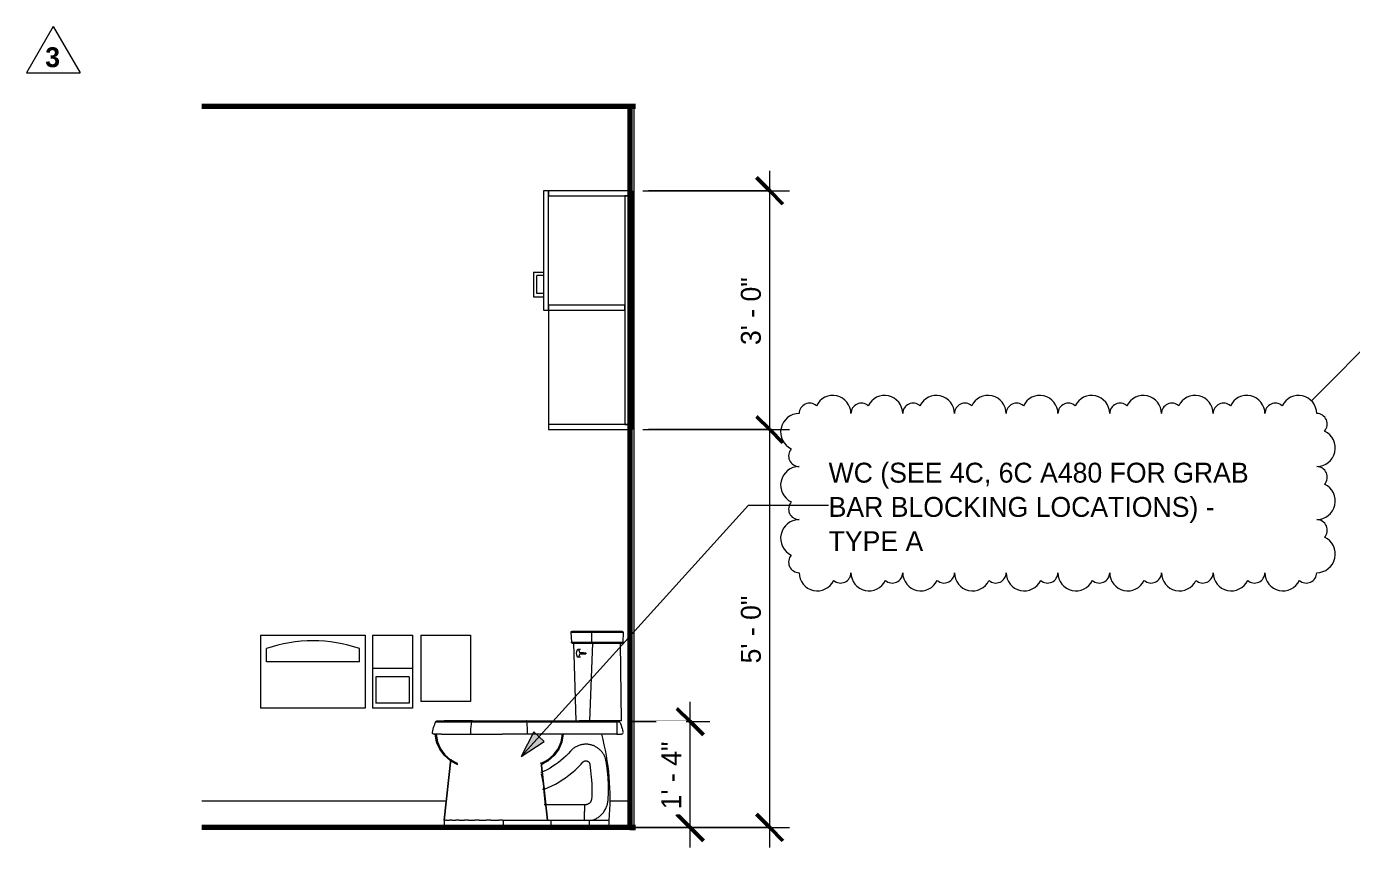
# Model space of a CAD drawing. Header units: inches. Extents: x 2071 to 4741, y -19 to 12114.
# Drawn here: x 3474.9 to 3674.8, y -3 to 120.8 of the extents above; entities that cross this region are included whole.
import ezdxf

# ---------------------------------------------------------------- set-up
doc = ezdxf.new("R2010")
doc.units = ezdxf.units.IN
doc.header["$MEASUREMENT"] = 0
for name, color, linetype, lineweight in [('0-6', 130, 'Continuous', 5), ('A-ANNO-DIMS', 211, 'Continuous', 9), ('A-ANNO-DIMS-32', 211, 'Continuous', 9), ('A-FLOR-1', 7, 'Continuous', 70), ('A-WALL', 113, 'Continuous', 18), ('A-WALL-2', 250, 'Continuous', 18), ('A-WALL-3', 113, 'Continuous', 70), ('G-ANNO-REVC', 71, 'Continuous', 20), ('G-ANNO-REVC-IDEN', 71, 'Continuous', 20), ('G-ANNO-REVC-IDEN-1', 71, 'Continuous', 9), ('G-ANNO-TEXT', 231, 'Continuous', 9), ('I-WALL-1', 7, 'Continuous', 70), ('P-SANR-FIXT', 6, 'Continuous', 9), ('Q-CASE', 31, 'Continuous', 9), ('Q-SPCQ', 91, 'Continuous', 9)]:
    doc.layers.add(name, color=color, linetype=linetype, lineweight=lineweight)
doc.styles.add('Century Gothic', font='ufonts.com_century-gothic.ttf', dxfattribs={"height": 3})
doc.styles.add('Century Gothic_B', font='GOTHICB.TTF', dxfattribs={"height": 3})
doc.dimstyles.new('OD_1__HACK', dxfattribs={"dimscale": 12, "dimtxt": 3.132505, "dimasz": 0.333333, "dimexe": 0.25, "dimexo": 0.166667, "dimgap": 0.041667, "dimtad": 1, "dimdec": 0, "dimzin": 3, "dimdsep": 46, "dimlunit": 4, "dimtxsty": 'Century Gothic', "dimblk1": 'OBLIQUE', "dimblk2": 'OBLIQUE', "dimsah": 1, "dimcen": 0.09, "dimdle": 0.25, "dimazin": 0, "dimtfac": 1, "dimtdec": 4, "dimtix": 1, "dimtmove": 0, "dimatfit": 3, "dimfxl": 1, "dimtvp": 1, "dimtfill": 1, "dimfrac": 2, "dimtolj": 1, "dimtzin": 0, "dimarcsym": 2})
doc.dimstyles.new('OD_1__HACK_2', dxfattribs={"dimscale": 12, "dimtxt": 3.132505, "dimasz": 0.333333, "dimexe": 0.25, "dimexo": 0.166667, "dimgap": 0.041667, "dimtad": 1, "dimdec": 0, "dimzin": 3, "dimdsep": 46, "dimlunit": 4, "dimtxsty": 'Century Gothic', "dimblk1": 'OBLIQUE', "dimblk2": 'OBLIQUE', "dimsah": 1, "dimcen": 0.09, "dimdle": 0.25, "dimazin": 0, "dimtfac": 1, "dimtdec": 4, "dimtix": 1, "dimtmove": 0, "dimatfit": 3, "dimfxl": 1, "dimtvp": 1, "dimtfill": 1, "dimfrac": 2, "dimtolj": 1, "dimtzin": 0, "dimarcsym": 2})

# ---------------------------------------------------------------- blocks, each defined once
blk = doc.blocks.new('CTR - 1st Phase - Shell_rvt-5-1ST FLOOR - 2BD - ADA TYPE A - BATH THROUGH LAV')
at = {"layer": 'A-FLOR-1'}
for p, q in [((2451.47, 108.75), (2516.83, 108.75)), ((2516.83, 0), (2451.47, 0))]:
    blk.add_line(p, q, dxfattribs=at)
blk = doc.blocks.new('CTR - 1st Phase - Common Walls_rvt-3-1ST FLOOR - 2BD - ADA TYPE A - BATH THROUGH LAV')
at = {"layer": 'A-WALL-2'}
blk.add_line((2516.57, 108.75), (2516.57, 0), dxfattribs=at)
at = {"layer": 'I-WALL-1'}
for p, q in [((2515.95, 108.75), (2515.95, 0)), ((2515.95, 0), (2516.83, 0))]:
    blk.add_line(p, q, dxfattribs=at)
blk = doc.blocks.new('Basic Wall _ INT - W4BØF - _5_8 GYP - 2X4 WOOD_BATT_ - 5_8 GYP_ - ___-2690288-1ST FLOOR - 2BD - ADA TYPE A - BATH THROUGH LAV')
at = {"layer": 'A-WALL'}
for p, q in [((2488.3, 4), (2451.47, 4)), ((2515.95, 4), (2512.99, 4)), ((2451.47, 0.11), (2487.99, 0.11)), ((2512.86, 0.11), (2515.95, 0.11))]:
    blk.add_line(p, q, dxfattribs=at)
blk = doc.blocks.new('Plbg-Toilet Wall Mount FV-UH - TYPE A-3233895-1ST FLOOR - 2BD - ADA TYPE A - BATH THROUGH LAV')
at = {"layer": 'P-SANR-FIXT'}
for p, q in [((2507.1, 29.44), (2507.16, 27.95)), ((2507.1, 29.44), (2507.28, 29.44)), ((2507.28, 29.44), (2508.17, 29.44)), ((2507.34, 29.57), (2507.34, 29.5)), ((2507.34, 29.57), (2507.47, 29.57)), ((2507.34, 29.57), (2507.47, 29.57)), ((2508.08, 29.57), (2508.26, 29.57)), ((2508.08, 29.57), (2508.26, 29.57)), ((2508.17, 29.44), (2510.22, 29.44)), ((2510.22, 29.44), (2514.95, 29.44)), ((2514.83, 29.57), (2510.26, 29.57)), ((2514.95, 29.44), (2514.9, 27.95)), ((2507.16, 27.95), (2507.33, 27.95)), ((2507.33, 27.95), (2507.64, 27.95)), ((2507.48, 27.79), (2507.84, 16.11)), ((2507.48, 27.79), (2507.65, 27.79)), ((2507.55, 27.81), (2507.55, 27.81)), ((2507.64, 27.95), (2508.22, 27.95)), ((2507.65, 27.79), (2508.51, 27.79)), ((2508.53, 26.83), (2508.15, 26.83)), ((2508.22, 27.95), (2510.24, 27.95)), ((2508.97, 26.37), (2508.41, 26.37)), ((2508.42, 26.2), (2508.97, 26.2)), ((2508.51, 27.79), (2510.34, 27.79)), ((2508.97, 26.2), (2508.97, 26.37)), ((2508.97, 26.37), (2509.35, 26.37)), ((2508.97, 26.2), (2509.35, 26.2)), ((2509.35, 26.37), (2509.35, 26.2)), ((2510.34, 27.79), (2509.88, 16.11)), ((2510.24, 27.95), (2514.9, 27.95)), ((2510.28, 27.81), (2514.76, 27.81)), ((2510.34, 27.79), (2514.57, 27.79)), ((2514.71, 16.11), (2514.57, 27.79)), ((2508.15, 25.72), (2508.53, 25.72)), ((2487, 16.11), (2488, 16.11)), ((2492.23, 16.11), (2488, 16.11)), ((2492.23, 16.11), (2496.75, 16.11)), ((2496.75, 16.11), (2500.39, 16.11)), ((2500.39, 16.11), (2508.36, 16.11)), ((2508.84, 16.11), (2508.35, 16.11)), ((2509.88, 16.11), (2508.84, 16.11)), ((2514.71, 16.11), (2509.88, 16.11)), ((2487.59, 14.07), (2486.48, 14.07)), ((2487.8, 15.89), (2486.75, 15.89)), ((2487.59, 14.07), (2488.2, 14.07)), ((2492.14, 15.89), (2487.8, 15.89)), ((2488.84, 14.07), (2488.9, 14.07)), ((2496.75, 15.89), (2492.14, 15.89)), ((2494.12, 14.07), (2496.74, 14.07)), ((2500.52, 14.07), (2496.74, 14.07)), ((2500.45, 15.89), (2496.75, 15.89)), ((2513.98, 15.89), (2500.45, 15.89)), ((2514, 14.07), (2500.52, 14.07)), ((2514.45, 15.89), (2513.98, 15.89)), ((2514, 14.07), (2514.72, 14.07)), ((2487.99, 1.1), (2488.99, 10.34)), ((2488.99, 10.34), (2487.99, 1.1)), ((2502.56, 8.3), (2502.53, 8.3)), ((2502.62, 8.3), (2502.56, 8.3)), ((2502.6, 9.81), (2503.54, 1.1)), ((2503.54, 1.1), (2502.6, 9.81)), ((2502.6, 9.53), (2502.73, 8.24)), ((2502.83, 5.8), (2503.11, 5.8)), ((2502.96, 5.91), (2503.22, 3.32)), ((2509.15, 3.43), (2503.07, 3.43)), ((2487.99, 1.1), (2487.99, 0)), ((2488.35, 1.1), (2488.22, 1.1)), ((2496.79, 1.1), (2496.89, 1.1)), ((2496.89, 1.1), (2504.07, 1.1)), ((2496.89, 1.1), (2496.89, 0)), ((2504.07, 1.1), (2509.86, 1.1)), ((2504.07, 1.1), (2504.07, 0)), ((2509.86, 1.1), (2512.22, 1.1)), ((2509.86, 1.1), (2509.86, 0)), ((2512.22, 1.1), (2512.86, 1.1)), ((2512.86, 0), (2512.86, 1.1)), ((2511.67, 0), (2506.3, 0)), ((2515.95, 0), (2511.67, 0))]:
    blk.add_line(p, q, dxfattribs=at)
at = {"layer": 'P-SANR-FIXT', "flags": 128}
for points in [[(2507.1, 29.44), (2507.1, 29.45), (2507.1, 29.45), (2507.1, 29.46), (2507.1, 29.46), (2507.11, 29.47), (2507.11, 29.47), (2507.11, 29.48), (2507.11, 29.48), (2507.11, 29.49), (2507.11, 29.49), (2507.11, 29.5), (2507.12, 29.5), (2507.12, 29.5), (2507.12, 29.51), (2507.12, 29.51), (2507.13, 29.52), (2507.13, 29.52), (2507.13, 29.52), (2507.14, 29.53), (2507.14, 29.53), (2507.14, 29.53), (2507.15, 29.54), (2507.15, 29.54), (2507.15, 29.54), (2507.16, 29.55), (2507.16, 29.55), (2507.17, 29.55), (2507.17, 29.55), (2507.18, 29.56), (2507.18, 29.56), (2507.18, 29.56), (2507.19, 29.56), (2507.19, 29.56), (2507.2, 29.56), (2507.2, 29.56), (2507.21, 29.56), (2507.21, 29.56), (2507.22, 29.57), (2507.22, 29.57), (2507.22, 29.57)], [(2507.4, 29.57), (2507.3, 29.57), (2507.24, 29.57), (2507.22, 29.57)], [(2507.22, 29.57), (2507.25, 29.57), (2507.31, 29.57), (2507.38, 29.57)], [(2508.28, 29.57), (2508.12, 29.57), (2507.98, 29.57), (2507.84, 29.57), (2507.73, 29.57), (2507.63, 29.57), (2507.54, 29.57), (2507.47, 29.57), (2507.41, 29.57), (2507.4, 29.57)], [(2510.26, 29.57), (2510.07, 29.57), (2509.88, 29.57), (2509.7, 29.57), (2509.53, 29.57), (2509.36, 29.57), (2509.2, 29.57), (2509.04, 29.57), (2508.89, 29.57), (2508.75, 29.57), (2508.62, 29.57), (2508.5, 29.57), (2508.38, 29.57), (2508.28, 29.57)], [(2510.24, 27.95), (2510.23, 28.69), (2510.22, 29.44)], [(2507.29, 27.81), (2507.28, 27.81), (2507.28, 27.81), (2507.27, 27.81), (2507.27, 27.81), (2507.26, 27.81), (2507.26, 27.81), (2507.25, 27.82), (2507.25, 27.82), (2507.24, 27.82), (2507.24, 27.82), (2507.23, 27.82), (2507.23, 27.83), (2507.22, 27.83), (2507.22, 27.83), (2507.21, 27.83), (2507.21, 27.84), (2507.2, 27.84), (2507.2, 27.84), (2507.2, 27.85), (2507.19, 27.85), (2507.19, 27.86), (2507.19, 27.86), (2507.18, 27.86), (2507.18, 27.87), (2507.18, 27.87), (2507.17, 27.88), (2507.17, 27.88), (2507.17, 27.89), (2507.17, 27.89), (2507.16, 27.9), (2507.16, 27.9), (2507.16, 27.91), (2507.16, 27.91), (2507.16, 27.92), (2507.16, 27.92), (2507.16, 27.93), (2507.16, 27.93), (2507.16, 27.94), (2507.16, 27.94), (2507.16, 27.95)], [(2507.46, 27.81), (2507.36, 27.81), (2507.3, 27.81), (2507.29, 27.81)], [(2507.29, 27.81), (2507.31, 27.81), (2507.38, 27.81), (2507.46, 27.81)], [(2507.57, 27.81), (2507.53, 27.81), (2507.48, 27.81), (2507.46, 27.81)], [(2507.46, 27.81), (2507.51, 27.81), (2507.58, 27.81), (2507.66, 27.81), (2507.75, 27.81), (2507.87, 27.81), (2507.99, 27.81), (2508.13, 27.81), (2508.28, 27.81), (2508.34, 27.81)], [(2508.34, 27.81), (2508.45, 27.81), (2508.56, 27.81), (2508.68, 27.81), (2508.81, 27.81), (2508.95, 27.81), (2509.1, 27.81), (2509.25, 27.81), (2509.41, 27.81), (2509.58, 27.81), (2509.75, 27.81), (2509.93, 27.81), (2510.11, 27.81), (2510.28, 27.81)], [(2486.7, 15.89), (2486.71, 15.9), (2486.71, 15.92), (2486.71, 15.93), (2486.72, 15.94), (2486.72, 15.95), (2486.72, 15.95), (2486.73, 15.96), (2486.73, 15.97), (2486.74, 15.98), (2486.74, 15.99), (2486.75, 16), (2486.76, 16.01), (2486.76, 16.02), (2486.77, 16.02), (2486.78, 16.03), (2486.78, 16.04), (2486.79, 16.05), (2486.8, 16.05), (2486.81, 16.06), (2486.82, 16.07), (2486.83, 16.07), (2486.84, 16.08), (2486.85, 16.08), (2486.85, 16.09), (2486.86, 16.09), (2486.87, 16.09), (2486.88, 16.1), (2486.89, 16.1), (2486.9, 16.1), (2486.91, 16.1), (2486.93, 16.11), (2486.94, 16.11), (2486.95, 16.11), (2486.96, 16.11), (2486.96, 16.11)], [(2514.19, 16.11), (2514.2, 16.11), (2514.21, 16.11), (2514.22, 16.11), (2514.23, 16.11), (2514.24, 16.1)], [(2486.23, 14.36), (2486.28, 14.6), (2486.34, 14.84), (2486.4, 15.08), (2486.48, 15.32), (2486.56, 15.55), (2486.65, 15.78), (2486.7, 15.89)], [(2486.43, 14.07), (2486.42, 14.07), (2486.41, 14.07), (2486.41, 14.08), (2486.4, 14.08), (2486.39, 14.08), (2486.38, 14.09), (2486.37, 14.09), (2486.36, 14.1), (2486.35, 14.1), (2486.34, 14.11), (2486.33, 14.11), (2486.33, 14.12), (2486.32, 14.12), (2486.31, 14.13), (2486.3, 14.14), (2486.3, 14.14), (2486.29, 14.15), (2486.28, 14.16), (2486.28, 14.17), (2486.27, 14.18), (2486.27, 14.18), (2486.26, 14.19), (2486.26, 14.2), (2486.25, 14.21), (2486.25, 14.22), (2486.25, 14.23), (2486.24, 14.24), (2486.24, 14.25), (2486.24, 14.26), (2486.23, 14.27), (2486.23, 14.28), (2486.23, 14.29), (2486.23, 14.3), (2486.23, 14.31), (2486.23, 14.32), (2486.23, 14.33), (2486.23, 14.34), (2486.23, 14.35), (2486.23, 14.36)], [(2489.97, 9.53), (2488.92, 10.08), (2488.02, 10.86), (2487.32, 11.82), (2486.85, 12.9), (2486.63, 14.07)], [(2486.63, 14.07), (2486.85, 12.9), (2487.32, 11.82), (2488.02, 10.86), (2488.92, 10.08), (2489.97, 9.53)], [(2486.76, 14.07), (2486.97, 12.94), (2487.42, 11.89), (2488.1, 10.96), (2488.96, 10.21), (2489.97, 9.66)], [(2489.97, 9.66), (2488.96, 10.21), (2488.1, 10.96), (2487.42, 11.89), (2486.97, 12.94), (2486.76, 14.07)], [(2502.6, 9.66), (2503.61, 10.21), (2504.47, 10.96), (2505.15, 11.89), (2505.6, 12.94), (2505.81, 14.07)], [(2505.94, 14.07), (2505.72, 12.9), (2505.25, 11.82), (2504.55, 10.86), (2503.65, 10.08), (2502.6, 9.53)], [(2505.81, 14.07), (2505.6, 12.94), (2505.15, 11.89), (2504.47, 10.96), (2503.61, 10.21), (2502.6, 9.66)], [(2502.6, 9.53), (2503.65, 10.08), (2504.55, 10.86), (2505.25, 11.82), (2505.72, 12.9), (2505.94, 14.07)], [(2514.45, 15.89), (2514.55, 15.67), (2514.64, 15.43), (2514.72, 15.2), (2514.79, 14.96), (2514.85, 14.72), (2514.9, 14.48), (2514.92, 14.36)], [(2514.83, 14.12), (2514.82, 14.11), (2514.81, 14.11), (2514.8, 14.1), (2514.79, 14.1), (2514.78, 14.09), (2514.77, 14.09), (2514.77, 14.08), (2514.76, 14.08), (2514.75, 14.08), (2514.74, 14.07), (2514.73, 14.07)], [(2514.9, 14.22), (2514.9, 14.21), (2514.9, 14.2), (2514.89, 14.19), (2514.89, 14.18)], [(2512.4, 9.97), (2512.37, 10.09), (2512.35, 10.22), (2512.32, 10.33), (2512.28, 10.45), (2512.24, 10.57), (2512.19, 10.68), (2512.14, 10.8), (2512.09, 10.91), (2512.03, 11.01), (2511.97, 11.12), (2511.9, 11.22), (2511.83, 11.32), (2511.75, 11.42), (2511.67, 11.52), (2511.59, 11.61), (2511.5, 11.69), (2511.41, 11.78), (2511.32, 11.86), (2511.22, 11.94), (2511.12, 12.01), (2511.02, 12.08), (2510.92, 12.14), (2510.81, 12.2), (2510.7, 12.26), (2510.59, 12.31), (2510.47, 12.36), (2510.36, 12.4), (2510.24, 12.44), (2510.12, 12.47), (2510, 12.5), (2509.88, 12.52), (2509.76, 12.54), (2509.64, 12.56), (2509.51, 12.56), (2509.39, 12.57), (2509.27, 12.57), (2509.14, 12.56), (2509.02, 12.55), (2508.9, 12.54), (2508.78, 12.51), (2508.66, 12.49), (2508.54, 12.46), (2508.42, 12.42), (2508.3, 12.38), (2508.19, 12.34), (2508.07, 12.29), (2507.96, 12.24), (2507.85, 12.18), (2507.75, 12.12), (2507.64, 12.05), (2507.54, 11.98), (2507.44, 11.91), (2507.35, 11.83), (2507.26, 11.75), (2507.17, 11.66), (2507.08, 11.57), (2507.04, 11.52)], [(2507.04, 11.52), (2506.7, 11.15), (2506.34, 10.79), (2505.97, 10.45), (2505.59, 10.12), (2505.2, 9.81), (2504.79, 9.52), (2504.37, 9.24), (2503.94, 8.97), (2503.5, 8.73), (2503.05, 8.5), (2502.62, 8.3)], [(2508.91, 9.87), (2508.93, 9.89), (2508.95, 9.91), (2508.96, 9.92), (2508.98, 9.94), (2509, 9.95), (2509.02, 9.96), (2509.04, 9.98), (2509.06, 9.99), (2509.08, 10), (2509.1, 10.01), (2509.12, 10.02), (2509.14, 10.03), (2509.16, 10.04), (2509.19, 10.04), (2509.21, 10.05), (2509.23, 10.06), (2509.25, 10.06), (2509.28, 10.06), (2509.3, 10.07), (2509.32, 10.07), (2509.35, 10.07), (2509.37, 10.07), (2509.39, 10.07), (2509.42, 10.07), (2509.44, 10.06), (2509.46, 10.06), (2509.49, 10.05), (2509.51, 10.05), (2509.53, 10.04), (2509.55, 10.03), (2509.57, 10.02), (2509.6, 10.02), (2509.62, 10.01), (2509.64, 9.99), (2509.66, 9.98), (2509.68, 9.97), (2509.7, 9.96), (2509.71, 9.94), (2509.73, 9.93), (2509.75, 9.91), (2509.77, 9.9), (2509.78, 9.88), (2509.8, 9.86), (2509.81, 9.84), (2509.83, 9.82), (2509.84, 9.81), (2509.85, 9.79), (2509.86, 9.77), (2509.87, 9.74), (2509.88, 9.72), (2509.89, 9.7), (2509.9, 9.68), (2509.91, 9.66), (2509.91, 9.64), (2509.92, 9.61), (2509.92, 9.59), (2509.93, 9.58)], [(2503.11, 5.8), (2503.67, 6.03), (2504.22, 6.29), (2504.76, 6.56), (2505.28, 6.86), (2505.79, 7.18), (2506.29, 7.52), (2506.78, 7.88), (2507.25, 8.25), (2507.71, 8.65), (2508.15, 9.06), (2508.57, 9.49), (2508.91, 9.87)], [(2509.93, 9.58), (2510.06, 8.6), (2510.16, 7.62), (2510.22, 6.63), (2510.24, 5.65), (2510.22, 4.66), (2510.2, 4.35)], [(2512.7, 4.22), (2512.73, 5.3), (2512.73, 6.39), (2512.68, 7.48), (2512.58, 8.56), (2512.45, 9.64), (2512.4, 9.97)], [(2510.2, 4.35), (2510.2, 4.31), (2510.19, 4.27), (2510.19, 4.23), (2510.18, 4.2), (2510.17, 4.16), (2510.16, 4.12), (2510.15, 4.08), (2510.13, 4.05), (2510.12, 4.01), (2510.1, 3.98), (2510.09, 3.94), (2510.07, 3.91), (2510.05, 3.87), (2510.02, 3.84), (2510, 3.81)], [(2510.31, 1.1), (2510.44, 1.15), (2510.57, 1.2), (2510.7, 1.25), (2510.82, 1.32), (2510.94, 1.38), (2511.06, 1.45), (2511.18, 1.53), (2511.29, 1.61), (2511.4, 1.69), (2511.51, 1.78), (2511.61, 1.88), (2511.71, 1.97), (2511.81, 2.08), (2511.9, 2.18), (2511.99, 2.29), (2512.07, 2.4), (2512.15, 2.52), (2512.22, 2.63), (2512.29, 2.76), (2512.35, 2.88), (2512.41, 3.01), (2512.46, 3.13), (2512.51, 3.26), (2512.55, 3.4), (2512.59, 3.53), (2512.62, 3.67), (2512.65, 3.8), (2512.67, 3.94), (2512.69, 4.08), (2512.7, 4.22), (2512.7, 4.22)], [(2510, 3.81), (2509.98, 3.78), (2509.95, 3.75), (2509.92, 3.72), (2509.9, 3.69), (2509.87, 3.67), (2509.84, 3.64), (2509.81, 3.62), (2509.77, 3.6), (2509.74, 3.58), (2509.71, 3.56), (2509.67, 3.54), (2509.64, 3.52), (2509.6, 3.5), (2509.57, 3.49), (2509.53, 3.48), (2509.49, 3.47), (2509.46, 3.46), (2509.42, 3.45), (2509.38, 3.44), (2509.34, 3.44), (2509.3, 3.43), (2509.26, 3.43), (2509.22, 3.43), (2509.18, 3.43), (2509.15, 3.43)], [(2487.99, 1.1), (2488.17, 1.1), (2488.2, 1.1)], [(2488.35, 1.1), (2488.69, 1.1), (2488.79, 1.1)], [(2489.13, 1.1), (2488.88, 1.1), (2488.79, 1.1)], [(2489.13, 1.1), (2489.55, 1.1), (2489.76, 1.1)], [(2490.25, 1.1), (2489.95, 1.1), (2489.76, 1.1)], [(2490.25, 1.1), (2490.68, 1.1), (2491.05, 1.1)], [(2491.66, 1.1), (2491.35, 1.1), (2491.05, 1.1)], [(2491.66, 1.1), (2492.05, 1.1), (2492.59, 1.1)], [(2493.27, 1.1), (2493.01, 1.1), (2492.59, 1.1)], [(2493.27, 1.1), (2493.59, 1.1), (2494.34, 1.1)], [(2495.01, 1.1), (2494.83, 1.1), (2494.33, 1.1)], [(2495.01, 1.1), (2495.23, 1.1), (2496.23, 1.1)], [(2496.79, 1.1), (2496.7, 1.1), (2496.23, 1.1)]]:
    blk.add_lwpolyline(points, dxfattribs=at)
at = {"layer": 'P-SANR-FIXT'}
for centre, radius, start, end in [((2500.55, 14.53), 5.41, 312.6432, 355.0916), ((2475.81, 4.44), 37.19, 354.851, 15.0101), ((2500.55, 14.53), 5.41, 301.6555, 306.9484), ((2500.55, 14.53), 5.41, 292.3596, 297.857)]:
    blk.add_arc(centre, radius, start, end, dxfattribs=at)
for centre, major_axis, start_param, end_param in [((2508.15, 26.28), (0, 0.557), 0, 1.570796), ((2508.15, 26.28), (0, 0.557), 1.570796, 3.141593), ((2508.15, 26.27), (0, 0.565), 4.886537, 6.283185), ((2508.15, 26.3), (0, 0.58), 3.141593, 4.546025)]:
    blk.add_ellipse(centre, major_axis=major_axis, ratio=0.469472, start_param=start_param, end_param=end_param, dxfattribs=at)
for points, knots in [([(2510.22, 29.44), (2510.22, 29.45), (2510.22, 29.48), (2510.23, 29.52), (2510.24, 29.54), (2510.25, 29.55), (2510.25, 29.56), (2510.26, 29.57), (2510.26, 29.57)], [-1, -1, -1, -1, -0.857143, -0.571429, -0.428571, -0.285714, -0.142857, 0, 0, 0, 0]), ([(2514.83, 29.57), (2514.84, 29.57), (2514.85, 29.56), (2514.87, 29.56), (2514.89, 29.55), (2514.89, 29.54), (2514.9, 29.54), (2514.91, 29.53), (2514.92, 29.52), (2514.93, 29.52), (2514.93, 29.5), (2514.94, 29.49), (2514.95, 29.47), (2514.95, 29.45), (2514.95, 29.44)], [-1, -1, -1, -1, -0.833333, -0.75, -0.666667, -0.625, -0.583333, -0.5, -0.458333, -0.416667, -0.333333, -0.25, -0.166667, 0, 0, 0, 0]), ([(2510.28, 27.81), (2510.28, 27.81), (2510.27, 27.81), (2510.27, 27.82), (2510.26, 27.83), (2510.26, 27.84), (2510.25, 27.86), (2510.24, 27.89), (2510.24, 27.92), (2510.24, 27.95)], [-1, -1, -1, -1, -0.785714, -0.732143, -0.678571, -0.571429, -0.428571, -0.285714, 0, 0, 0, 0]), ([(2514.9, 27.95), (2514.9, 27.93), (2514.89, 27.92), (2514.89, 27.89), (2514.88, 27.88), (2514.87, 27.87), (2514.86, 27.86), (2514.86, 27.85), (2514.85, 27.84), (2514.84, 27.83), (2514.83, 27.83), (2514.81, 27.82), (2514.79, 27.81), (2514.77, 27.81), (2514.76, 27.81)], [-1, -1, -1, -1, -0.833333, -0.75, -0.666667, -0.583333, -0.541667, -0.5, -0.416667, -0.375, -0.333333, -0.25, -0.166667, 0, 0, 0, 0]), ([(2492.14, 15.89), (2492.15, 15.93), (2492.16, 16.01), (2492.18, 16.08), (2492.21, 16.1), (2492.22, 16.11), (2492.23, 16.11)], [-1, -1, -1, -1, -0.666667, -0.333333, -0.166667, 0, 0, 0, 0]), ([(2500.45, 15.89), (2500.45, 15.93), (2500.45, 15.99), (2500.43, 16.05), (2500.42, 16.08), (2500.41, 16.1), (2500.4, 16.11), (2500.39, 16.11)], [-1, -1, -1, -1, -0.666667, -0.5, -0.333333, -0.166667, 0, 0, 0, 0]), ([(2513.98, 16.11), (2513.98, 16.11), (2513.97, 16.1), (2513.98, 16.08), (2513.98, 16.01), (2513.98, 15.93), (2513.98, 15.89)], [-1, -1, -1, -1, -0.833333, -0.666667, -0.333333, 0, 0, 0, 0]), ([(2488.21, 14.07), (2488.3, 14.07), (2488.49, 14.07), (2488.7, 14.07), (2488.81, 14.07)], [-0.82839635, -0.82839635, -0.82839635, -0.82839635, -0.8125, -0.79485919, -0.79485919, -0.79485919, -0.79485919]), ([(2488.88, 14.07), (2489.15, 14.07), (2489.87, 14.07), (2491.17, 14.07), (2492.66, 14.07), (2493.67, 14.07), (2494.11, 14.07)], [-0.7915948, -0.7915948, -0.7915948, -0.7915948, -0.75, -0.6875, -0.625, -0.5769896, -0.5769896, -0.5769896, -0.5769896]), ([(2492.05, 14.07), (2492.04, 14.07), (2492.02, 14.09), (2492, 14.15), (2491.98, 14.24), (2491.98, 14.32), (2491.98, 14.36)], [-1, -1, -1, -1, -0.785714, -0.571429, -0.285714, 0, 0, 0, 0]), ([(2500.52, 14.07), (2500.53, 14.07), (2500.54, 14.09), (2500.56, 14.15), (2500.57, 14.24), (2500.57, 14.32), (2500.57, 14.36)], [-1, -1, -1, -1, -0.785714, -0.571429, -0.285714, 0, 0, 0, 0]), ([(2514.02, 14.36), (2514.02, 14.33), (2514.02, 14.27), (2514.02, 14.18), (2514.01, 14.12), (2514.01, 14.08), (2514, 14.07), (2514, 14.07)], [-1, -1, -1, -1, -0.785714, -0.571429, -0.285714, -0.142857, 0, 0, 0, 0]), ([(2502.87, 7.05), (2502.85, 7.14), (2502.82, 7.33), (2502.74, 7.68), (2502.69, 7.94), (2502.66, 8.08), (2502.66, 8.1)], [0, 0, 0, 0, 0.1428571, 0.2857143, 0.5714286, 0.6377837, 0.6377837, 0.6377837, 0.6377837]), ([(2503.09, 5.91), (2503.09, 5.91), (2503.08, 6), (2503.03, 6.22), (2502.95, 6.63), (2502.9, 6.91), (2502.87, 7.05)], [0.2607867, 0.2607867, 0.2607867, 0.2607867, 0.2857143, 0.5714286, 0.7857143, 1, 1, 1, 1]), ([(2509.11, 2.18), (2509.1, 2.04), (2509.1, 1.76), (2509.09, 1.37), (2509.08, 1.17), (2509.08, 1.09)], [-1, -1, -1, -1, -0.7857143, -0.5714286, -0.3272891, -0.3272891, -0.3272891, -0.3272891]), ([(2509.14, 3.33), (2509.14, 3.32), (2509.14, 3.28), (2509.14, 3.17), (2509.13, 2.97), (2509.12, 2.73), (2509.11, 2.46), (2509.11, 2.28), (2509.11, 2.18)], [-0.7370264, -0.7370264, -0.7370264, -0.7370264, -0.7142857, -0.5714286, -0.4285714, -0.2857143, -0.1428571, 0, 0, 0, 0])]:
    blk.add_open_spline(points, degree=3, knots=knots, dxfattribs=at)
for points in [[(2491.98, 14.36), (2492, 14.62), (2492.04, 15.15), (2492.1, 15.65), (2492.14, 15.89)], [(2500.57, 14.36), (2500.56, 14.62), (2500.53, 15.15), (2500.48, 15.65), (2500.45, 15.89)], [(2513.98, 15.89), (2513.99, 15.65), (2514, 15.15), (2514.01, 14.62), (2514.02, 14.36)]]:
    blk.add_open_spline(points, degree=3, dxfattribs=at)
blk = doc.blocks.new('Seqm-Toilet Paper Disp-UH-3D - Seqm-Toilet Paper Disp-UH-3D-2269744-1ST FLOOR - 2BD - ADA TYPE A - BATH THROUGH LAV')
at = {"layer": 'Q-SPCQ'}
for p, q in [((2477.2, 29), (2483.2, 29)), ((2477.2, 29), (2477.2, 18)), ((2483.2, 29), (2483.2, 18)), ((2483.2, 24), (2477.2, 24)), ((2477.7, 22.74), (2477.7, 18.74)), ((2482.7, 22.74), (2477.7, 22.74)), ((2482.7, 22.74), (2482.7, 18.74)), ((2483.2, 18), (2477.2, 18)), ((2482.7, 18.74), (2477.7, 18.74))]:
    blk.add_line(p, q, dxfattribs=at)
blk = doc.blocks.new('Seqm-Sanitary Napkin Disp-UH-3D - Seqm-Sanitary Napkin Disp-UH-3D-2269745-1ST FLOOR - 2BD - ADA TYPE A - BATH THROUGH LAV')
at = {"layer": 'Q-SPCQ'}
for p, q in [((2484.45, 29), (2491.95, 29)), ((2484.45, 29), (2484.45, 19)), ((2491.95, 29), (2491.95, 19)), ((2491.95, 19), (2484.45, 19))]:
    blk.add_line(p, q, dxfattribs=at)
blk = doc.blocks.new('Seqm-Seat Cover Disp-UH-3D - Seqm-Seat Cover Disp-UH-3D-2269746-1ST FLOOR - 2BD - ADA TYPE A - BATH THROUGH LAV')
at = {"layer": 'Q-SPCQ'}
for p, q in [((2460.32, 29), (2476.07, 29)), ((2460.32, 29), (2460.32, 18)), ((2476.07, 29), (2476.07, 18)), ((2461.2, 25), (2461.2, 27)), ((2475.2, 25), (2475.2, 27)), ((2475.2, 25), (2461.2, 25)), ((2476.07, 18), (2460.32, 18))]:
    blk.add_line(p, q, dxfattribs=at)
blk.add_arc((2468.2, 6.67), 21.5, 70.997, 109.003, dxfattribs=at)
blk = doc.blocks.new('300 Series Wall Hung Cabinet_326 - 36_-2909953-1ST FLOOR - 2BD - ADA TYPE A - BATH THROUGH LAV')
at = {"layer": 'Q-CASE'}
for p, q in [((2503.7, 96), (2502.95, 96)), ((2502.95, 96), (2502.95, 78)), ((2503.7, 78), (2503.7, 96)), ((2515.95, 96), (2503.7, 96)), ((2503.7, 96), (2503.7, 95.25)), ((2515.95, 95.25), (2515.95, 96)), ((2503.7, 95.25), (2515.95, 95.25)), ((2515.95, 95.25), (2515.2, 95.25)), ((2515.2, 95.25), (2515.2, 60.75)), ((2515.95, 60.75), (2515.95, 95.25)), ((2501.45, 83.75), (2502.95, 83.75)), ((2501.45, 83.75), (2501.45, 80)), ((2501.95, 80.5), (2501.95, 83.25)), ((2502.95, 83.25), (2501.95, 83.25)), ((2501.45, 80), (2502.95, 80)), ((2502.95, 80.5), (2501.95, 80.5)), ((2502.95, 78), (2503.7, 78)), ((2515.2, 78.75), (2503.7, 78.75)), ((2503.7, 78.75), (2503.7, 78)), ((2503.7, 78), (2515.2, 78)), ((2503.7, 78), (2503.7, 60.75)), ((2515.2, 78), (2515.2, 78.75)), ((2515.95, 60.75), (2503.7, 60.75)), ((2503.7, 60.75), (2503.7, 60)), ((2503.7, 60), (2515.95, 60)), ((2515.2, 60.75), (2515.95, 60.75)), ((2515.95, 60), (2515.95, 60.75))]:
    blk.add_line(p, q, dxfattribs=at)
blk = doc.blocks.new('Revision Tag - Revision Tag-3214722-1ST FLOOR - 2BD - ADA TYPE A - BATH LAV WALL')
at = {"layer": 'G-ANNO-REVC-IDEN'}
for p, q in [((12032.15, 120.78), (12028.11, 113.78)), ((12032.15, 120.78), (12036.19, 113.78)), ((12028.11, 113.78), (12036.19, 113.78))]:
    blk.add_line(p, q, dxfattribs=at)
blk = doc.blocks.new('DIMBLOCK76-1ST FLOOR - 2BD - ADA TYPE A - BATH THROUGH LAV')
at = {"layer": 'A-ANNO-DIMS-32', "lineweight": 50}
for p, q in [((3586.94, 60), (3584.94, 62)), ((3586.94, 60), (3588.94, 58)), ((3586.94, 0), (3584.94, 2)), ((3586.94, 0), (3588.94, -2))]:
    blk.add_line(p, q, dxfattribs=at)
at = {"layer": 'A-ANNO-DIMS-32'}
for p, q in [((3567.84, 60), (3589.94, 60)), ((3586.94, 60), (3568.69, 60)), ((3586.94, -3), (3586.94, 60)), ((3569.09, 0), (3589.94, 0)), ((3586.94, 0), (3569.09, 0))]:
    blk.add_line(p, q, dxfattribs=at)
at = {"layer": 'A-ANNO-DIMS-32', "color": 0, "insert": (3582.6, 24.75), "char_height": 3, "width": 12.5897, "attachment_point": 1, "rotation": 90, "line_spacing_factor": 0.984502, "style": 'Century Gothic', "bg_fill": 3, "box_fill_scale": 1.25, "bg_fill_color": 256, "bg_fill_true_color": 13158600, "bg_fill_transparency": 0}
blk.add_mtext('5\' - 0"', dxfattribs=at)
blk = doc.blocks.new('_Oblique')
at = {"color": 0, "linetype": 'ByBlock', "lineweight": -2}
blk.add_line((-0.5, -0.5), (0.5, 0.5), dxfattribs=at)
blk = doc.blocks.new('DIMBLOCK77-1ST FLOOR - 2BD - ADA TYPE A - BATH THROUGH LAV')
at = {"layer": 'A-ANNO-DIMS-32', "lineweight": 50}
for p, q in [((3586.94, 96), (3584.94, 98)), ((3586.94, 96), (3588.94, 94)), ((3586.94, 60), (3584.94, 62)), ((3586.94, 60), (3588.94, 58))]:
    blk.add_line(p, q, dxfattribs=at)
at = {"layer": 'A-ANNO-DIMS-32'}
for p, q in [((3586.94, 60), (3586.94, 99)), ((3567.84, 96), (3589.94, 96)), ((3586.94, 96), (3568.69, 96)), ((3567.84, 60), (3589.94, 60)), ((3586.94, 60), (3568.69, 60))]:
    blk.add_line(p, q, dxfattribs=at)
at = {"layer": 'A-ANNO-DIMS-32', "color": 0, "insert": (3582.6, 72.75), "char_height": 3, "width": 12.5897, "attachment_point": 1, "rotation": 90, "line_spacing_factor": 0.984502, "style": 'Century Gothic', "bg_fill": 3, "box_fill_scale": 1.25, "bg_fill_color": 256, "bg_fill_true_color": 13158600, "bg_fill_transparency": 0}
blk.add_mtext('3\' - 0"', dxfattribs=at)
blk = doc.blocks.new('DIMBLOCK78-1ST FLOOR - 2BD - ADA TYPE A - BATH THROUGH LAV')
at = {"layer": 'A-ANNO-DIMS-32'}
for p, q in [((3574.94, -3), (3574.94, 18.98)), ((3566.08, 15.98), (3577.94, 15.98)), ((3574.94, 15.98), (3566.08, 15.98)), ((3564.74, 0), (3577.94, 0)), ((3574.94, 0), (3564.74, 0))]:
    blk.add_line(p, q, dxfattribs=at)
at = {"layer": 'A-ANNO-DIMS-32', "lineweight": 50}
for p, q in [((3574.94, 15.98), (3572.94, 17.98)), ((3574.94, 15.98), (3576.94, 13.98)), ((3574.94, 0), (3572.94, 2)), ((3574.94, 0), (3576.94, -2))]:
    blk.add_line(p, q, dxfattribs=at)
at = {"layer": 'A-ANNO-DIMS-32', "color": 0, "insert": (3570.6, 2.75), "char_height": 3, "width": 12.5897, "attachment_point": 1, "rotation": 90, "line_spacing_factor": 0.984502, "style": 'Century Gothic', "bg_fill": 3, "box_fill_scale": 1.25, "bg_fill_color": 256, "bg_fill_true_color": 13158600, "bg_fill_transparency": 0}
blk.add_mtext('1\' - 4"', dxfattribs=at)
blk = doc.blocks.new('Family - ___-3241100-1ST FLOOR - 2BD - ADA TYPE A - BATH THROUGH LAV')
at = {"layer": 'G-ANNO-REVC'}
for centre, radius, start, end in [((2543.06, 62.43), 1.56, 48.1897, 180), ((2546.57, 62.43), 2.73, 0, 154.7912), ((2550.86, 62.43), 1.56, 48.1897, 180), ((2554.37, 62.43), 2.73, 0, 154.7912), ((2558.66, 62.43), 1.56, 48.1897, 180), ((2562.17, 62.43), 2.73, 0, 154.7912), ((2566.46, 62.43), 1.56, 48.1897, 180), ((2569.97, 62.43), 2.73, 0, 154.7912), ((2574.26, 62.43), 1.56, 48.1897, 180), ((2577.77, 62.43), 2.73, 0, 154.7912), ((2582.06, 62.43), 1.56, 48.1897, 180), ((2585.57, 62.43), 2.73, 0, 154.7912), ((2589.86, 62.43), 1.56, 48.1897, 180), ((2593.37, 62.43), 2.73, 0, 154.7912), ((2597.66, 62.43), 1.56, 48.1897, 180), ((2601.17, 62.43), 2.73, 0, 154.7912), ((2605.46, 62.43), 1.56, 48.1897, 180), ((2608.97, 62.43), 2.73, 0, 154.7912), ((2613.26, 62.43), 1.56, 48.1897, 180), ((2616.77, 62.43), 2.73, 0, 154.7912), ((2541.5, 59.63), 2.8, 90, 244.7912), ((2619.5, 60.83), 1.6, 318.1897, 90), ((2619.5, 57.23), 2.8, 270, 64.7912), ((2541.5, 56.03), 1.6, 138.1897, 270), ((2541.5, 51.63), 2.8, 90, 244.7912), ((2619.5, 52.83), 1.6, 318.1897, 90), ((2619.5, 49.23), 2.8, 270, 64.7912), ((2541.5, 48.03), 1.6, 138.1897, 270), ((2541.5, 43.63), 2.8, 90, 244.7912), ((2619.5, 44.83), 1.6, 318.1897, 90), ((2619.5, 41.23), 2.8, 270, 64.7912), ((2541.5, 40.03), 1.6, 138.1897, 270), ((2544.23, 38.43), 2.73, 180, 334.7912), ((2547.74, 38.43), 1.56, 228.1897, 360), ((2552.03, 38.43), 2.73, 180, 334.7912), ((2555.54, 38.43), 1.56, 228.1897, 360), ((2559.83, 38.43), 2.73, 180, 334.7912), ((2563.34, 38.43), 1.56, 228.1897, 360), ((2567.63, 38.43), 2.73, 180, 334.7912), ((2571.14, 38.43), 1.56, 228.1897, 360), ((2575.43, 38.43), 2.73, 180, 334.7912), ((2578.94, 38.43), 1.56, 228.1897, 360), ((2583.23, 38.43), 2.73, 180, 334.7912), ((2586.74, 38.43), 1.56, 228.1897, 360), ((2591.03, 38.43), 2.73, 180, 334.7912), ((2594.54, 38.43), 1.56, 228.1897, 360), ((2598.83, 38.43), 2.73, 180, 334.7912), ((2602.34, 38.43), 1.56, 228.1897, 360), ((2606.63, 38.43), 2.73, 180, 334.7912), ((2610.14, 38.43), 1.56, 228.1897, 360), ((2614.43, 38.43), 2.73, 180, 334.7912), ((2617.94, 38.43), 1.56, 228.1897, 360)]:
    blk.add_arc(centre, radius, start, end, dxfattribs=at)

msp = doc.modelspace()

# ---------------------------------------------------------------- hatches: boundary and pattern name
at = {"layer": 'G-ANNO-TEXT'}
msp.add_hatch(color=256, dxfattribs=at).paths.add_polyline_path([(3549.5, 10.73), (3552.97, 12.98), (3551.38, 14.42)], flags=0)

# ---------------------------------------------------------------- linework, layer by layer
at = {"layer": 'A-WALL-3'}
for p, q in [((3565.84, 96), (3565.84, 60)), ((3566.21, 96), (3565.84, 96)), ((3566.21, 60), (3566.21, 96)), ((3565.84, 60), (3566.21, 60))]:
    msp.add_line(p, q, dxfattribs=at)
at = {"layer": 'G-ANNO-REVC-IDEN'}
msp.add_line((3668.59, 64.36), (3681.2, 77.03), dxfattribs=at)
at = {"layer": 'G-ANNO-TEXT'}
for p, q in [((3551.38, 14.42), (3549.5, 10.73)), ((3552.97, 12.98), (3551.38, 14.42)), ((3549.5, 10.73), (3552.97, 12.98))]:
    msp.add_line(p, q, dxfattribs=at)

# ---------------------------------------------------------------- block references
at = {"layer": '0-6'}
for name in ['CTR - 1st Phase - Shell_rvt-5-1ST FLOOR - 2BD - ADA TYPE A - BATH THROUGH LAV', 'CTR - 1st Phase - Common Walls_rvt-3-1ST FLOOR - 2BD - ADA TYPE A - BATH THROUGH LAV']:
    msp.add_blockref(name, (1049.89, 0), dxfattribs=at)
at = {"layer": 'A-WALL'}
msp.add_blockref('Basic Wall _ INT - W4BØF - _5_8 GYP - 2X4 WOOD_BATT_ - 5_8 GYP_ - ___-2690288-1ST FLOOR - 2BD - ADA TYPE A - BATH THROUGH LAV', (1049.89, 0), dxfattribs=at)
at = {"layer": 'G-ANNO-REVC-IDEN'}
msp.add_blockref('Revision Tag - Revision Tag-3214722-1ST FLOOR - 2BD - ADA TYPE A - BATH LAV WALL', (-8553.19, 0), dxfattribs=at)
at = {"layer": 'P-SANR-FIXT'}
msp.add_blockref('Plbg-Toilet Wall Mount FV-UH - TYPE A-3233895-1ST FLOOR - 2BD - ADA TYPE A - BATH THROUGH LAV', (1049.89, 0), dxfattribs=at)
at = {"layer": 'Q-CASE'}
msp.add_blockref('300 Series Wall Hung Cabinet_326 - 36_-2909953-1ST FLOOR - 2BD - ADA TYPE A - BATH THROUGH LAV', (1049.89, 0), dxfattribs=at)
at = {"layer": 'Q-SPCQ'}
for name in ['Seqm-Seat Cover Disp-UH-3D - Seqm-Seat Cover Disp-UH-3D-2269746-1ST FLOOR - 2BD - ADA TYPE A - BATH THROUGH LAV', 'Seqm-Toilet Paper Disp-UH-3D - Seqm-Toilet Paper Disp-UH-3D-2269744-1ST FLOOR - 2BD - ADA TYPE A - BATH THROUGH LAV', 'Seqm-Sanitary Napkin Disp-UH-3D - Seqm-Sanitary Napkin Disp-UH-3D-2269745-1ST FLOOR - 2BD - ADA TYPE A - BATH THROUGH LAV']:
    msp.add_blockref(name, (1049.89, 0), dxfattribs=at)

# ---------------------------------------------------------------- texts
at = {"layer": 'G-ANNO-REVC-IDEN-1', "insert": (3477.74, 117.65), "char_height": 3, "width": 2.929, "attachment_point": 1, "style": 'Century Gothic_B'}
msp.add_mtext('\\fCentury Gothic|b1|i0|c0|p34|;3', dxfattribs=at)
at = {"layer": 'G-ANNO-TEXT', "char_height": 3, "attachment_point": 1, "style": 'Century Gothic'}
for s, insert, width in [('WC (SEE 4C, 6C A480 FOR GRAB', (3595.82, 55.01), 79.285), ('BAR BLOCKING LOCATIONS) -', (3595.82, 49.85), 73.427), ('TYPE A', (3595.82, 44.68), 16.362)]:
    msp.add_mtext(s, dxfattribs=dict(at, insert=insert, width=width))

# ---------------------------------------------------------------- next in the draw order: dimensions: what is measured, and where the dimension line sits
at = {"layer": 'A-ANNO-DIMS'}
dim = msp.add_linear_dim(base=(3586.94, 60), p1=(3567.09, 0), p2=(3565.84, 60), angle=90, dimstyle='OD_1__HACK_2', override={"dimpost": '<>', "dimfxl": 60.013019}, dxfattribs=at)
dim.commit()
dim.dimension.update_dxf_attribs({"geometry": 'DIMBLOCK76-1ST FLOOR - 2BD - ADA TYPE A - BATH THROUGH LAV', "text_midpoint": (3584.87, 30)})

# ---------------------------------------------------------------- next in the draw order: linework, layer by layer
at = {"layer": 'G-ANNO-TEXT'}
msp.add_line((3583.74, 48.6), (3595.82, 48.6), dxfattribs=at)

# ---------------------------------------------------------------- next in the draw order: dimensions: what is measured, and where the dimension line sits
at = {"layer": 'A-ANNO-DIMS'}
for base, p1, p2, dimstyle, override, picture, middle in [((3586.94, 96), (3565.84, 60), (3565.84, 96), 'OD_1__HACK_2', {"dimpost": '<>', "dimfxl": 36}, 'DIMBLOCK77-1ST FLOOR - 2BD - ADA TYPE A - BATH THROUGH LAV', (3584.87, 78)), ((3574.94, 15.98), (3562.74, 0), (3564.08, 15.98), 'OD_1__HACK', {"dimpost": '<>', "dimfxl": 16.040175}, 'DIMBLOCK78-1ST FLOOR - 2BD - ADA TYPE A - BATH THROUGH LAV', (3572.9, 7.99))]:
    dim = msp.add_linear_dim(base=base, p1=p1, p2=p2, angle=90, dimstyle=dimstyle, override=override, dxfattribs=at)
    dim.commit()
    dim.dimension.update_dxf_attribs({"geometry": picture, "text_midpoint": middle})

# ---------------------------------------------------------------- next in the draw order: linework, layer by layer
at = {"layer": 'G-ANNO-TEXT'}
msp.add_line((3549.5, 10.73), (3583.74, 48.6), dxfattribs=at)

# ---------------------------------------------------------------- next in the draw order: block references
at = {"layer": 'G-ANNO-REVC'}
msp.add_blockref('Family - ___-3241100-1ST FLOOR - 2BD - ADA TYPE A - BATH THROUGH LAV', (1049.89, 0), dxfattribs=at)

doc.saveas('drawing.dxf')
